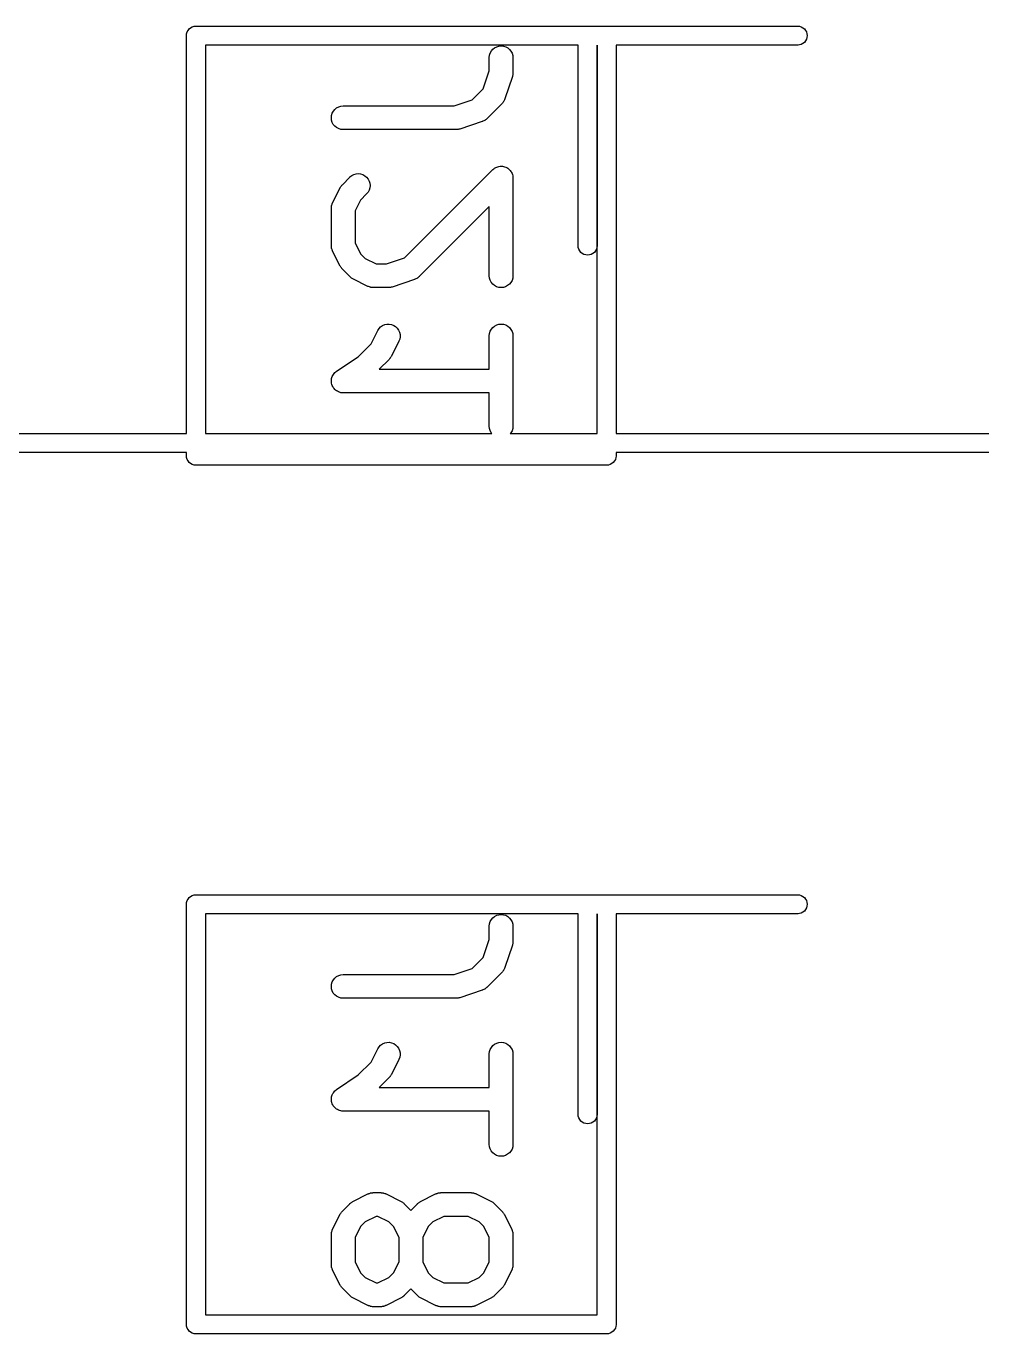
# Model space of a CAD drawing. Extents: x 37 to 98, y -173 to -16.
# Drawn here: x 58.32 to 64.39, y -127.39 to -119.11 of the extents above; entities that cross this region are included whole.
import ezdxf

# ---------------------------------------------------------------- set-up
doc = ezdxf.new("R2010")
doc.units = 0
doc.layers.add('BLACK', color=7, linetype='CONTINUOUS')

msp = doc.modelspace()

# ---------------------------------------------------------------- linework, layer by layer
at = {"layer": 'BLACK', "linetype": 'CONTINUOUS'}
for p, q in [((59.3309, -119.158), (59.3343, -119.147)), ((59.3343, -119.147), (59.3399, -119.137)), ((59.3399, -119.137), (59.3474, -119.127)), ((59.3474, -119.127), (59.3565, -119.12)), ((59.3565, -119.12), (59.3669, -119.114)), ((59.3669, -119.114), (59.3782, -119.111)), ((59.3782, -119.111), (59.3871, -119.11)), ((59.3871, -119.11), (59.39, -119.11)), ((59.39, -119.11), (59.3929, -119.11)), ((59.3929, -119.11), (61.8671, -119.11)), ((61.8671, -119.11), (61.87, -119.11)), ((61.87, -119.11), (61.8729, -119.11)), ((61.8729, -119.11), (61.9871, -119.11)), ((61.9871, -119.11), (61.99, -119.11)), ((61.99, -119.11), (61.9929, -119.11)), ((61.9929, -119.11), (63.2029, -119.11)), ((63.2029, -119.11), (63.2118, -119.111)), ((63.2118, -119.111), (63.2231, -119.114)), ((63.2231, -119.114), (63.2335, -119.12)), ((63.2335, -119.12), (63.2426, -119.127)), ((63.2426, -119.127), (63.2501, -119.137)), ((63.2501, -119.137), (63.2557, -119.147)), ((63.2557, -119.147), (63.2591, -119.158)), ((59.3297, -119.17), (59.3309, -119.158)), ((59.33, -119.173), (59.3297, -119.17)), ((59.33, -121.69), (59.33, -119.173)), ((61.81, -119.23), (59.45, -119.23)), ((59.45, -119.23), (59.45, -121.69)), ((61.81, -120.503), (61.81, -119.23)), ((61.93, -121.69), (61.93, -119.23)), ((61.93, -119.23), (61.93, -120.503)), ((63.2029, -119.23), (62.05, -119.23)), ((62.05, -119.23), (62.05, -121.69)), ((63.2118, -119.229), (63.2029, -119.23)), ((63.2231, -119.226), (63.2118, -119.229)), ((63.2335, -119.22), (63.2231, -119.226)), ((63.2426, -119.213), (63.2335, -119.22)), ((63.2501, -119.203), (63.2426, -119.213)), ((63.2557, -119.193), (63.2501, -119.203)), ((63.2591, -119.182), (63.2557, -119.193)), ((63.2591, -119.158), (63.2603, -119.17)), ((63.2603, -119.17), (63.2591, -119.182)), ((61.2474, -119.308), (61.249, -119.294)), ((61.2474, -119.31), (61.2474, -119.308)), ((61.2474, -119.393), (61.2474, -119.31)), ((61.249, -119.294), (61.2534, -119.28)), ((61.2534, -119.28), (61.2605, -119.267)), ((61.2605, -119.267), (61.2699, -119.256)), ((61.2699, -119.256), (61.2813, -119.247)), ((61.2813, -119.247), (61.2943, -119.24)), ((61.2943, -119.24), (61.3083, -119.236)), ((61.3083, -119.236), (61.3229, -119.235)), ((61.3229, -119.235), (61.3375, -119.236)), ((61.3375, -119.236), (61.3514, -119.24)), ((61.3514, -119.24), (61.3643, -119.247)), ((61.3643, -119.247), (61.3756, -119.257)), ((61.3756, -119.257), (61.3848, -119.268)), ((61.3848, -119.268), (61.3917, -119.281)), ((61.3917, -119.281), (61.396, -119.295)), ((61.396, -119.295), (61.3974, -119.31)), ((61.3974, -119.31), (61.3974, -119.405)), ((61.2092, -119.507), (61.2474, -119.393)), ((61.3935, -119.428), (61.3459, -119.571)), ((61.3945, -119.424), (61.3935, -119.428)), ((61.3957, -119.42), (61.3945, -119.424)), ((61.3961, -119.417), (61.3957, -119.42)), ((61.3968, -119.414), (61.3961, -119.417)), ((61.3969, -119.41), (61.3968, -119.414)), ((61.3974, -119.406), (61.3969, -119.41)), ((61.3974, -119.405), (61.3974, -119.406)), ((61.139, -119.577), (61.2092, -119.507)), ((60.2602, -119.649), (60.2695, -119.637)), ((60.2695, -119.637), (60.2809, -119.628)), ((60.2809, -119.628), (60.2938, -119.621)), ((60.2938, -119.621), (60.3078, -119.617)), ((60.3078, -119.617), (60.3224, -119.615)), ((60.3224, -119.615), (61.0245, -119.615)), ((61.0245, -119.615), (61.139, -119.577)), ((61.3278, -119.601), (61.2326, -119.696)), ((61.3292, -119.599), (61.3278, -119.601)), ((61.3308, -119.597), (61.3292, -119.599)), ((61.3338, -119.593), (61.3308, -119.597)), ((61.3371, -119.589), (61.3338, -119.593)), ((61.3381, -119.587), (61.3371, -119.589)), ((61.3394, -119.586), (61.3381, -119.587)), ((61.3416, -119.581), (61.3394, -119.586)), ((61.344, -119.576), (61.3416, -119.581)), ((61.3446, -119.574), (61.344, -119.576)), ((61.3456, -119.572), (61.3446, -119.574)), ((61.3459, -119.571), (61.3456, -119.572)), ((60.2474, -119.69), (60.2489, -119.675)), ((60.2487, -119.705), (60.2474, -119.69)), ((60.2528, -119.719), (60.2487, -119.705)), ((60.2489, -119.675), (60.2532, -119.661)), ((60.2596, -119.732), (60.2528, -119.719)), ((60.2532, -119.661), (60.2602, -119.649)), ((61.2032, -119.714), (61.0604, -119.762)), ((61.2053, -119.713), (61.2032, -119.714)), ((61.2074, -119.712), (61.2053, -119.713)), ((61.2119, -119.71), (61.2074, -119.712)), ((61.2166, -119.708), (61.2119, -119.71)), ((61.2184, -119.707), (61.2166, -119.708)), ((61.2204, -119.706), (61.2184, -119.707)), ((61.2244, -119.703), (61.2204, -119.706)), ((61.2286, -119.7), (61.2244, -119.703)), ((61.2301, -119.698), (61.2286, -119.7)), ((61.2318, -119.697), (61.2301, -119.698)), ((61.2326, -119.696), (61.2318, -119.697)), ((60.2688, -119.743), (60.2596, -119.732)), ((60.28, -119.752), (60.2688, -119.743)), ((60.2928, -119.759), (60.28, -119.752)), ((60.3068, -119.764), (60.2928, -119.759)), ((60.3213, -119.765), (60.3068, -119.764)), ((60.3224, -119.765), (60.3213, -119.765)), ((61.0367, -119.765), (60.3224, -119.765)), ((61.0409, -119.765), (61.0367, -119.765)), ((61.0451, -119.765), (61.0409, -119.765)), ((61.0481, -119.764), (61.0451, -119.765)), ((61.0512, -119.764), (61.0481, -119.764)), ((61.0553, -119.763), (61.0512, -119.764)), ((61.0594, -119.762), (61.0553, -119.763)), ((61.0604, -119.762), (61.0594, -119.762)), ((60.3653, -120.065), (60.3768, -120.056)), ((60.3768, -120.056), (60.3898, -120.049)), ((60.3898, -120.049), (60.4038, -120.045)), ((60.4038, -120.045), (60.4184, -120.044)), ((60.4184, -120.044), (60.433, -120.046)), ((60.433, -120.046), (60.4469, -120.05)), ((60.4469, -120.05), (60.4598, -120.057)), ((60.4598, -120.057), (60.471, -120.066)), ((60.7104, -120.577), (61.2693, -120.018)), ((61.2693, -120.018), (61.2699, -120.018)), ((61.2699, -120.018), (61.2699, -120.018)), ((61.2699, -120.018), (61.2699, -120.018)), ((61.2699, -120.018), (61.2701, -120.018)), ((61.2701, -120.018), (61.2758, -120.013)), ((61.2758, -120.013), (61.2813, -120.009)), ((61.2813, -120.009), (61.2814, -120.009)), ((61.2814, -120.009), (61.2815, -120.009)), ((61.2815, -120.009), (61.288, -120.005)), ((61.288, -120.005), (61.2943, -120.002)), ((61.2943, -120.002), (61.2944, -120.002)), ((61.2944, -120.002), (61.2945, -120.002)), ((61.2945, -120.002), (61.3015, -120)), ((61.3015, -120), (61.3083, -119.998)), ((61.3083, -119.998), (61.3085, -119.998)), ((61.3085, -119.998), (61.3086, -119.998)), ((61.3086, -119.998), (61.3158, -119.997)), ((61.3158, -119.997), (61.3229, -119.996)), ((61.3229, -119.996), (61.323, -119.996)), ((61.323, -119.996), (61.3232, -119.996)), ((61.3232, -119.996), (61.3303, -119.997)), ((61.3303, -119.997), (61.3375, -119.998)), ((61.3375, -119.998), (61.3376, -119.998)), ((61.3376, -119.998), (61.3377, -119.998)), ((61.3377, -119.998), (61.3445, -120)), ((61.3445, -120), (61.3514, -120.002)), ((61.3514, -120.002), (61.3516, -120.002)), ((61.3516, -120.002), (61.3517, -120.002)), ((61.3517, -120.002), (61.3581, -120.006)), ((61.3581, -120.006), (61.3643, -120.009)), ((61.3643, -120.009), (61.3644, -120.009)), ((61.3644, -120.009), (61.3645, -120.009)), ((61.3645, -120.009), (61.3701, -120.014)), ((61.3701, -120.014), (61.3756, -120.019)), ((61.3756, -120.019), (61.3757, -120.019)), ((61.3757, -120.019), (61.3758, -120.019)), ((61.3758, -120.019), (61.3803, -120.024)), ((61.3803, -120.024), (61.3848, -120.03)), ((61.3848, -120.03), (61.3849, -120.03)), ((61.3849, -120.03), (61.385, -120.03)), ((61.385, -120.03), (61.3884, -120.037)), ((61.3884, -120.037), (61.3917, -120.043)), ((61.3917, -120.043), (61.3918, -120.043)), ((61.3918, -120.043), (61.3918, -120.043)), ((61.3918, -120.043), (61.3939, -120.05)), ((61.3939, -120.05), (61.396, -120.057)), ((61.396, -120.057), (61.396, -120.057)), ((61.396, -120.057), (61.396, -120.057)), ((61.396, -120.057), (61.3967, -120.064)), ((60.2553, -120.228), (60.3029, -120.133)), ((60.3029, -120.133), (60.3034, -120.132)), ((60.3034, -120.132), (60.3057, -120.129)), ((60.3057, -120.129), (60.3077, -120.125)), ((60.3077, -120.125), (60.3097, -120.123)), ((60.3097, -120.123), (60.3114, -120.12)), ((60.3114, -120.12), (60.3143, -120.117)), ((60.3143, -120.117), (60.317, -120.114)), ((60.317, -120.114), (60.3646, -120.066)), ((60.3646, -120.066), (60.3653, -120.065)), ((60.471, -120.066), (60.4802, -120.078)), ((60.4802, -120.078), (60.4871, -120.091)), ((60.4911, -120.134), (60.4869, -120.148)), ((60.4871, -120.091), (60.4912, -120.105)), ((60.4926, -120.119), (60.4911, -120.134)), ((60.4912, -120.105), (60.4926, -120.119)), ((61.3967, -120.064), (61.3974, -120.071)), ((61.3974, -120.071), (61.3974, -120.69)), ((60.4316, -120.211), (60.3974, -120.28)), ((60.4707, -120.172), (60.4316, -120.211)), ((60.4799, -120.161), (60.4707, -120.172)), ((60.4869, -120.148), (60.4799, -120.161)), ((60.2474, -120.261), (60.2476, -120.259)), ((60.2474, -120.262), (60.2474, -120.261)), ((60.2474, -120.5), (60.2474, -120.262)), ((60.2476, -120.256), (60.2484, -120.251)), ((60.2476, -120.259), (60.2476, -120.256)), ((60.2484, -120.251), (60.249, -120.246)), ((60.249, -120.246), (60.2497, -120.244)), ((60.2497, -120.244), (60.2501, -120.242)), ((60.2501, -120.242), (60.2519, -120.237)), ((60.2519, -120.237), (60.2534, -120.232)), ((60.2534, -120.232), (60.2545, -120.23)), ((60.2545, -120.23), (60.2553, -120.228)), ((60.3974, -120.28), (60.3974, -120.482)), ((61.2474, -120.252), (60.804, -120.696)), ((61.2474, -120.69), (61.2474, -120.252)), ((60.2476, -120.502), (60.2474, -120.5)), ((60.2475, -120.504), (60.2476, -120.502)), ((60.2483, -120.509), (60.2475, -120.504)), ((60.2488, -120.515), (60.2483, -120.509)), ((60.2494, -120.517), (60.2488, -120.515)), ((60.2498, -120.519), (60.2494, -120.517)), ((60.2516, -120.524), (60.2498, -120.519)), ((60.253, -120.529), (60.2516, -120.524)), ((60.2541, -120.531), (60.253, -120.529)), ((60.2548, -120.533), (60.2541, -120.531)), ((60.2553, -120.534), (60.2548, -120.533)), ((60.3029, -120.629), (60.2553, -120.534)), ((60.3974, -120.482), (60.4316, -120.551)), ((60.4316, -120.551), (60.462, -120.581)), ((61.8109, -120.512), (61.81, -120.503)), ((61.8143, -120.523), (61.8109, -120.512)), ((61.8199, -120.533), (61.8143, -120.523)), ((61.8274, -120.543), (61.8199, -120.533)), ((61.8365, -120.55), (61.8274, -120.543)), ((61.8469, -120.556), (61.8365, -120.55)), ((61.8582, -120.559), (61.8469, -120.556)), ((61.8931, -120.556), (61.8818, -120.559)), ((61.9035, -120.55), (61.8931, -120.556)), ((61.9126, -120.543), (61.9035, -120.55)), ((61.9201, -120.533), (61.9126, -120.543)), ((61.9257, -120.523), (61.9201, -120.533)), ((61.9291, -120.512), (61.9257, -120.523)), ((61.93, -120.503), (61.9291, -120.512)), ((60.3052, -120.632), (60.3029, -120.629)), ((60.3071, -120.636), (60.3052, -120.632)), ((60.309, -120.639), (60.3071, -120.636)), ((60.3107, -120.641), (60.309, -120.639)), ((60.462, -120.581), (60.5306, -120.615)), ((60.5306, -120.615), (60.5959, -120.615)), ((60.5959, -120.615), (60.7104, -120.577)), ((61.87, -120.56), (61.8582, -120.559)), ((61.8818, -120.559), (61.87, -120.56)), ((60.3136, -120.644), (60.3107, -120.641)), ((60.3162, -120.648), (60.3136, -120.644)), ((60.317, -120.648), (60.3162, -120.648)), ((60.3646, -120.696), (60.317, -120.648)), ((60.3678, -120.699), (60.3646, -120.696)), ((60.3709, -120.701), (60.3678, -120.699)), ((60.3735, -120.703), (60.3709, -120.701)), ((60.3759, -120.705), (60.3735, -120.703)), ((60.3796, -120.707), (60.3759, -120.705)), ((60.3831, -120.709), (60.3796, -120.707)), ((60.3841, -120.71), (60.3831, -120.709)), ((60.4793, -120.758), (60.3841, -120.71)), ((60.7747, -120.714), (60.6318, -120.762)), ((60.7767, -120.713), (60.7747, -120.714)), ((60.7788, -120.712), (60.7767, -120.713)), ((60.7834, -120.71), (60.7788, -120.712)), ((60.788, -120.708), (60.7834, -120.71)), ((60.7898, -120.707), (60.788, -120.708)), ((60.7918, -120.706), (60.7898, -120.707)), ((60.7958, -120.703), (60.7918, -120.706)), ((60.8, -120.7), (60.7958, -120.703)), ((60.8015, -120.698), (60.8, -120.7)), ((60.8032, -120.697), (60.8015, -120.698)), ((60.804, -120.696), (60.8032, -120.697)), ((61.2488, -120.705), (61.2474, -120.69)), ((61.253, -120.719), (61.2488, -120.705)), ((61.2599, -120.732), (61.253, -120.719)), ((61.3913, -120.72), (61.3843, -120.733)), ((61.3957, -120.706), (61.3913, -120.72)), ((61.3974, -120.692), (61.3957, -120.706)), ((61.3974, -120.69), (61.3974, -120.692)), ((60.4814, -120.758), (60.4793, -120.758)), ((60.4833, -120.759), (60.4814, -120.758)), ((60.4882, -120.761), (60.4833, -120.759)), ((60.493, -120.763), (60.4882, -120.761)), ((60.4952, -120.763), (60.493, -120.763)), ((60.4973, -120.764), (60.4952, -120.763)), ((60.5024, -120.764), (60.4973, -120.764)), ((60.5074, -120.765), (60.5024, -120.764)), ((60.5096, -120.765), (60.5074, -120.765)), ((60.5118, -120.765), (60.5096, -120.765)), ((60.5129, -120.765), (60.5118, -120.765)), ((60.6081, -120.765), (60.5129, -120.765)), ((60.6123, -120.765), (60.6081, -120.765)), ((60.6165, -120.765), (60.6123, -120.765)), ((60.6195, -120.764), (60.6165, -120.765)), ((60.6227, -120.764), (60.6195, -120.764)), ((60.6267, -120.763), (60.6227, -120.764)), ((60.6308, -120.762), (60.6267, -120.763)), ((60.6318, -120.762), (60.6308, -120.762)), ((61.2692, -120.743), (61.2599, -120.732)), ((61.2804, -120.753), (61.2692, -120.743)), ((61.2933, -120.76), (61.2804, -120.753)), ((61.3073, -120.764), (61.2933, -120.76)), ((61.3219, -120.765), (61.3073, -120.764)), ((61.3364, -120.764), (61.3219, -120.765)), ((61.3505, -120.76), (61.3364, -120.764)), ((61.3634, -120.753), (61.3505, -120.76)), ((61.3749, -120.744), (61.3634, -120.753)), ((61.3843, -120.733), (61.3749, -120.744)), ((60.4988, -121.122), (60.541, -121.038)), ((60.541, -121.038), (60.5415, -121.037)), ((60.5415, -121.037), (60.5495, -121.025)), ((60.5495, -121.025), (60.5597, -121.014)), ((60.5597, -121.014), (60.5717, -121.006)), ((60.5717, -121.006), (60.5851, -121)), ((60.5851, -121), (60.5994, -120.997)), ((60.5994, -120.997), (60.6141, -120.997)), ((60.6141, -120.997), (60.6285, -120.999)), ((60.6285, -120.999), (60.6421, -121.005)), ((60.6421, -121.005), (60.6544, -121.012)), ((60.6544, -121.012), (60.665, -121.023)), ((60.665, -121.023), (60.6734, -121.035)), ((60.6734, -121.035), (60.6793, -121.048)), ((60.6793, -121.048), (60.6825, -121.062)), ((61.249, -121.056), (61.2534, -121.042)), ((61.2534, -121.042), (61.2605, -121.029)), ((61.2605, -121.029), (61.2699, -121.018)), ((61.2699, -121.018), (61.2813, -121.009)), ((61.2813, -121.009), (61.2943, -121.002)), ((61.2943, -121.002), (61.3083, -120.998)), ((61.3083, -120.998), (61.3229, -120.996)), ((61.3229, -120.996), (61.3375, -120.998)), ((61.3375, -120.998), (61.3514, -121.002)), ((61.3514, -121.002), (61.3643, -121.009)), ((61.3643, -121.009), (61.3756, -121.019)), ((61.3756, -121.019), (61.3848, -121.03)), ((61.3848, -121.03), (61.3917, -121.043)), ((61.3917, -121.043), (61.396, -121.057)), ((60.4175, -121.204), (60.4988, -121.122)), ((60.6752, -121.105), (60.6276, -121.2)), ((60.6804, -121.091), (60.6752, -121.105)), ((60.6829, -121.077), (60.6804, -121.091)), ((60.6825, -121.062), (60.6829, -121.077)), ((61.2474, -121.07), (61.249, -121.056)), ((61.2474, -121.071), (61.2474, -121.07)), ((61.2474, -121.282), (61.2474, -121.071)), ((61.396, -121.057), (61.3974, -121.071)), ((61.3974, -121.071), (61.3974, -121.643)), ((60.2808, -121.295), (60.4175, -121.204)), ((60.6162, -121.216), (60.6135, -121.22)), ((60.6191, -121.213), (60.6162, -121.216)), ((60.6208, -121.211), (60.6191, -121.213)), ((60.6228, -121.208), (60.6208, -121.211)), ((60.6248, -121.205), (60.6228, -121.208)), ((60.6271, -121.201), (60.6248, -121.205)), ((60.6276, -121.2), (60.6271, -121.201)), ((60.2695, -121.304), (60.275, -121.299)), ((60.275, -121.299), (60.2808, -121.295)), ((60.6135, -121.22), (60.5511, -121.282)), ((60.5511, -121.282), (61.2474, -121.282)), ((60.2474, -121.357), (60.2481, -121.35)), ((60.2481, -121.364), (60.2474, -121.357)), ((60.2474, -121.357), (60.2474, -121.357)), ((60.2474, -121.357), (60.2474, -121.357)), ((60.2481, -121.35), (60.2489, -121.342)), ((60.2487, -121.371), (60.2481, -121.364)), ((60.2507, -121.378), (60.2487, -121.371)), ((60.2487, -121.371), (60.2487, -121.371)), ((60.2487, -121.371), (60.2487, -121.371)), ((60.2489, -121.342), (60.2511, -121.335)), ((60.2489, -121.342), (60.2489, -121.342)), ((60.2489, -121.342), (60.2489, -121.342)), ((60.2528, -121.385), (60.2507, -121.378)), ((60.2511, -121.335), (60.2532, -121.328)), ((60.2532, -121.328), (60.2568, -121.321)), ((60.2532, -121.328), (60.2532, -121.328)), ((60.2532, -121.328), (60.2532, -121.328)), ((60.2568, -121.321), (60.2601, -121.315)), ((60.2601, -121.315), (60.2602, -121.315)), ((60.2602, -121.315), (60.2648, -121.31)), ((60.2602, -121.315), (60.2602, -121.315)), ((60.2648, -121.31), (60.2694, -121.304)), ((60.2694, -121.304), (60.2695, -121.304)), ((60.2695, -121.304), (60.2695, -121.304)), ((60.2529, -121.385), (60.2528, -121.385)), ((60.2563, -121.392), (60.2529, -121.385)), ((60.2529, -121.385), (60.2529, -121.385)), ((60.2596, -121.398), (60.2563, -121.392)), ((60.2597, -121.398), (60.2596, -121.398)), ((60.2643, -121.404), (60.2597, -121.398)), ((60.2597, -121.398), (60.2597, -121.398)), ((60.2688, -121.41), (60.2643, -121.404)), ((60.2689, -121.41), (60.2688, -121.41)), ((60.2688, -121.41), (60.2688, -121.41)), ((60.2745, -121.414), (60.2689, -121.41)), ((60.28, -121.419), (60.2745, -121.414)), ((60.2801, -121.419), (60.28, -121.419)), ((60.2862, -121.422), (60.2801, -121.419)), ((60.2801, -121.419), (60.2801, -121.419)), ((60.2928, -121.426), (60.2862, -121.422)), ((60.2929, -121.426), (60.2928, -121.426)), ((60.2996, -121.428), (60.2929, -121.426)), ((60.2929, -121.426), (60.2929, -121.426)), ((60.3068, -121.431), (60.2996, -121.428)), ((60.3069, -121.431), (60.3068, -121.431)), ((60.3068, -121.431), (60.3068, -121.431)), ((60.3142, -121.431), (60.3069, -121.431)), ((60.3213, -121.432), (60.3142, -121.431)), ((60.3214, -121.432), (60.3213, -121.432)), ((60.3215, -121.432), (60.3214, -121.432)), ((60.3214, -121.432), (60.3214, -121.432)), ((60.3224, -121.432), (60.3215, -121.432)), ((61.2474, -121.432), (60.3224, -121.432)), ((61.2474, -121.643), (61.2474, -121.432)), ((56.97, -121.69), (59.33, -121.69)), ((59.45, -121.69), (61.2645, -121.69)), ((61.2488, -121.657), (61.2474, -121.643)), ((61.253, -121.671), (61.2488, -121.657)), ((61.2599, -121.684), (61.253, -121.671)), ((61.2645, -121.69), (61.2599, -121.684)), ((61.3843, -121.685), (61.3803, -121.69)), ((61.3803, -121.69), (61.93, -121.69)), ((61.3913, -121.672), (61.3843, -121.685)), ((61.3957, -121.658), (61.3913, -121.672)), ((61.3974, -121.644), (61.3957, -121.658)), ((61.3974, -121.643), (61.3974, -121.644)), ((62.05, -121.69), (64.41, -121.69)), ((59.33, -121.81), (56.97, -121.81)), ((59.3297, -121.83), (59.33, -121.827)), ((59.3309, -121.842), (59.3297, -121.83)), ((59.33, -121.827), (59.33, -121.81)), ((59.3343, -121.853), (59.3309, -121.842)), ((59.3399, -121.863), (59.3343, -121.853)), ((59.3474, -121.873), (59.3399, -121.863)), ((59.3565, -121.88), (59.3474, -121.873)), ((59.3669, -121.886), (59.3565, -121.88)), ((62.0235, -121.88), (62.0131, -121.886)), ((62.0326, -121.873), (62.0235, -121.88)), ((62.0401, -121.863), (62.0326, -121.873)), ((62.0457, -121.853), (62.0401, -121.863)), ((62.0491, -121.842), (62.0457, -121.853)), ((62.05, -121.833), (62.0491, -121.842)), ((64.41, -121.81), (62.05, -121.81)), ((62.05, -121.81), (62.05, -121.827)), ((62.05, -121.827), (62.0503, -121.83)), ((62.0503, -121.83), (62.05, -121.833)), ((59.3782, -121.889), (59.3669, -121.886)), ((59.3871, -121.89), (59.3782, -121.889)), ((59.39, -121.89), (59.3871, -121.89)), ((59.3871, -121.89), (59.3871, -121.89)), ((59.3929, -121.89), (59.39, -121.89)), ((61.9871, -121.89), (59.3929, -121.89)), ((61.99, -121.89), (61.9871, -121.89)), ((62.0018, -121.889), (61.99, -121.89)), ((62.0131, -121.886), (62.0018, -121.889)), ((59.3565, -124.62), (59.3669, -124.614)), ((59.3669, -124.614), (59.3782, -124.611)), ((59.3782, -124.611), (59.3871, -124.61)), ((59.3871, -124.61), (59.39, -124.61)), ((59.39, -124.61), (59.3929, -124.61)), ((59.3929, -124.61), (61.8671, -124.61)), ((61.8671, -124.61), (61.87, -124.61)), ((61.87, -124.61), (61.8729, -124.61)), ((61.8729, -124.61), (61.9871, -124.61)), ((61.9871, -124.61), (61.99, -124.61)), ((61.99, -124.61), (61.9929, -124.61)), ((61.9929, -124.61), (63.2029, -124.61)), ((63.2029, -124.61), (63.2118, -124.611)), ((63.2118, -124.611), (63.2231, -124.614)), ((63.2231, -124.614), (63.2335, -124.62)), ((59.3297, -124.67), (59.3309, -124.658)), ((59.33, -124.673), (59.3297, -124.67)), ((59.33, -127.327), (59.33, -124.673)), ((59.3309, -124.658), (59.3343, -124.647)), ((59.3343, -124.647), (59.3399, -124.637)), ((59.3399, -124.637), (59.3474, -124.627)), ((59.3474, -124.627), (59.3565, -124.62)), ((63.2335, -124.62), (63.2426, -124.627)), ((63.2426, -124.627), (63.2501, -124.637)), ((63.2501, -124.637), (63.2557, -124.647)), ((63.2557, -124.693), (63.2501, -124.703)), ((63.2557, -124.647), (63.2591, -124.658)), ((63.2591, -124.682), (63.2557, -124.693)), ((63.2591, -124.658), (63.2603, -124.67)), ((63.2603, -124.67), (63.2591, -124.682)), ((59.45, -124.73), (59.45, -127.27)), ((61.81, -124.73), (59.45, -124.73)), ((61.2534, -124.78), (61.2605, -124.767)), ((61.2605, -124.767), (61.2699, -124.756)), ((61.2699, -124.756), (61.2813, -124.747)), ((61.2813, -124.747), (61.2943, -124.74)), ((61.2943, -124.74), (61.3083, -124.736)), ((61.3083, -124.736), (61.3229, -124.735)), ((61.3229, -124.735), (61.3375, -124.736)), ((61.3375, -124.736), (61.3514, -124.74)), ((61.3514, -124.74), (61.3643, -124.747)), ((61.3643, -124.747), (61.3756, -124.757)), ((61.3756, -124.757), (61.3848, -124.768)), ((61.3848, -124.768), (61.3917, -124.781)), ((61.81, -126.003), (61.81, -124.73)), ((61.93, -127.27), (61.93, -124.73)), ((61.93, -124.73), (61.93, -126.003)), ((63.2029, -124.73), (62.05, -124.73)), ((62.05, -124.73), (62.05, -127.327)), ((63.2118, -124.729), (63.2029, -124.73)), ((63.2231, -124.726), (63.2118, -124.729)), ((63.2335, -124.72), (63.2231, -124.726)), ((63.2426, -124.713), (63.2335, -124.72)), ((63.2501, -124.703), (63.2426, -124.713)), ((61.2474, -124.808), (61.249, -124.794)), ((61.2474, -124.81), (61.2474, -124.808)), ((61.2474, -124.893), (61.2474, -124.81)), ((61.249, -124.794), (61.2534, -124.78)), ((61.3917, -124.781), (61.396, -124.795)), ((61.396, -124.795), (61.3974, -124.81)), ((61.3974, -124.81), (61.3974, -124.905)), ((61.2092, -125.007), (61.2474, -124.893)), ((61.3935, -124.928), (61.3459, -125.071)), ((61.3945, -124.924), (61.3935, -124.928)), ((61.3957, -124.92), (61.3945, -124.924)), ((61.3961, -124.917), (61.3957, -124.92)), ((61.3968, -124.914), (61.3961, -124.917)), ((61.3969, -124.91), (61.3968, -124.914)), ((61.3974, -124.906), (61.3969, -124.91)), ((61.3974, -124.905), (61.3974, -124.906)), ((61.139, -125.077), (61.2092, -125.007)), ((61.0245, -125.115), (61.139, -125.077)), ((61.3278, -125.101), (61.2326, -125.196)), ((61.3292, -125.099), (61.3278, -125.101)), ((61.3308, -125.097), (61.3292, -125.099)), ((61.3338, -125.093), (61.3308, -125.097)), ((61.3371, -125.089), (61.3338, -125.093)), ((61.3381, -125.087), (61.3371, -125.089)), ((61.3394, -125.086), (61.3381, -125.087)), ((61.3416, -125.081), (61.3394, -125.086)), ((61.344, -125.076), (61.3416, -125.081)), ((61.3446, -125.074), (61.344, -125.076)), ((61.3456, -125.072), (61.3446, -125.074)), ((61.3459, -125.071), (61.3456, -125.072)), ((60.2474, -125.19), (60.2489, -125.175)), ((60.2487, -125.205), (60.2474, -125.19)), ((60.2489, -125.175), (60.2532, -125.161)), ((60.2532, -125.161), (60.2602, -125.149)), ((60.2602, -125.149), (60.2695, -125.137)), ((60.2695, -125.137), (60.2809, -125.128)), ((60.2809, -125.128), (60.2938, -125.121)), ((60.2938, -125.121), (60.3078, -125.117)), ((60.3078, -125.117), (60.3224, -125.115)), ((60.3224, -125.115), (61.0245, -125.115)), ((60.2528, -125.219), (60.2487, -125.205)), ((60.2596, -125.232), (60.2528, -125.219)), ((60.2688, -125.243), (60.2596, -125.232)), ((60.28, -125.252), (60.2688, -125.243)), ((60.2928, -125.259), (60.28, -125.252)), ((60.3068, -125.264), (60.2928, -125.259)), ((60.3213, -125.265), (60.3068, -125.264)), ((60.3224, -125.265), (60.3213, -125.265)), ((61.0367, -125.265), (60.3224, -125.265)), ((61.0409, -125.265), (61.0367, -125.265)), ((61.0451, -125.265), (61.0409, -125.265)), ((61.0481, -125.264), (61.0451, -125.265)), ((61.0512, -125.264), (61.0481, -125.264)), ((61.0553, -125.263), (61.0512, -125.264)), ((61.0594, -125.262), (61.0553, -125.263)), ((61.0604, -125.262), (61.0594, -125.262)), ((61.2032, -125.214), (61.0604, -125.262)), ((61.2053, -125.213), (61.2032, -125.214)), ((61.2074, -125.212), (61.2053, -125.213)), ((61.2119, -125.21), (61.2074, -125.212)), ((61.2166, -125.208), (61.2119, -125.21)), ((61.2184, -125.207), (61.2166, -125.208)), ((61.2204, -125.206), (61.2184, -125.207)), ((61.2244, -125.203), (61.2204, -125.206)), ((61.2286, -125.2), (61.2244, -125.203)), ((61.2301, -125.198), (61.2286, -125.2)), ((61.2318, -125.197), (61.2301, -125.198)), ((61.2326, -125.196), (61.2318, -125.197)), ((60.4988, -125.67), (60.541, -125.586)), ((60.541, -125.586), (60.5415, -125.585)), ((60.5415, -125.585), (60.5495, -125.572)), ((60.5495, -125.572), (60.5597, -125.562)), ((60.5597, -125.562), (60.5717, -125.553)), ((60.5717, -125.553), (60.5851, -125.548)), ((60.5851, -125.548), (60.5994, -125.545)), ((60.5994, -125.545), (60.6141, -125.544)), ((60.6141, -125.544), (60.6285, -125.547)), ((60.6285, -125.547), (60.6421, -125.552)), ((60.6421, -125.552), (60.6544, -125.56)), ((60.6544, -125.56), (60.665, -125.57)), ((60.665, -125.57), (60.6734, -125.582)), ((60.6734, -125.582), (60.6793, -125.596)), ((60.6793, -125.596), (60.6825, -125.61)), ((61.2474, -125.618), (61.249, -125.603)), ((61.249, -125.603), (61.2534, -125.59)), ((61.2534, -125.59), (61.2605, -125.577)), ((61.2605, -125.577), (61.2699, -125.565)), ((61.2699, -125.565), (61.2813, -125.556)), ((61.2813, -125.556), (61.2943, -125.55)), ((61.2943, -125.55), (61.3083, -125.545)), ((61.3083, -125.545), (61.3229, -125.544)), ((61.3229, -125.544), (61.3375, -125.546)), ((61.3375, -125.546), (61.3514, -125.55)), ((61.3514, -125.55), (61.3643, -125.557)), ((61.3643, -125.557), (61.3756, -125.566)), ((61.3756, -125.566), (61.3848, -125.578)), ((61.3848, -125.578), (61.3917, -125.59)), ((61.3917, -125.59), (61.396, -125.604)), ((61.396, -125.604), (61.3974, -125.619)), ((60.4175, -125.751), (60.4988, -125.67)), ((60.6752, -125.653), (60.6276, -125.748)), ((60.6804, -125.639), (60.6752, -125.653)), ((60.6829, -125.624), (60.6804, -125.639)), ((60.6825, -125.61), (60.6829, -125.624)), ((61.2474, -125.619), (61.2474, -125.618)), ((61.2474, -125.83), (61.2474, -125.619)), ((61.3974, -125.619), (61.3974, -126.19)), ((60.2808, -125.842), (60.4175, -125.751)), ((60.6135, -125.767), (60.5511, -125.83)), ((60.6162, -125.764), (60.6135, -125.767)), ((60.6191, -125.761), (60.6162, -125.764)), ((60.6208, -125.758), (60.6191, -125.761)), ((60.6228, -125.756), (60.6208, -125.758)), ((60.6248, -125.752), (60.6228, -125.756)), ((60.6271, -125.749), (60.6248, -125.752)), ((60.6276, -125.748), (60.6271, -125.749)), ((60.2648, -125.857), (60.2694, -125.852)), ((60.2694, -125.852), (60.2695, -125.852)), ((60.2695, -125.852), (60.275, -125.847)), ((60.2695, -125.852), (60.2695, -125.852)), ((60.275, -125.847), (60.2808, -125.842)), ((60.5511, -125.83), (61.2474, -125.83)), ((60.2474, -125.904), (60.2481, -125.897)), ((60.2481, -125.912), (60.2474, -125.904)), ((60.2474, -125.904), (60.2474, -125.904)), ((60.2474, -125.904), (60.2474, -125.904)), ((60.2481, -125.897), (60.2489, -125.89)), ((60.2487, -125.919), (60.2481, -125.912)), ((60.2507, -125.926), (60.2487, -125.919)), ((60.2487, -125.919), (60.2487, -125.919)), ((60.2487, -125.919), (60.2487, -125.919)), ((60.2489, -125.89), (60.2511, -125.883)), ((60.2489, -125.89), (60.2489, -125.89)), ((60.2489, -125.89), (60.2489, -125.89)), ((60.2528, -125.933), (60.2507, -125.926)), ((60.2511, -125.883), (60.2532, -125.876)), ((60.2529, -125.933), (60.2528, -125.933)), ((60.2563, -125.94), (60.2529, -125.933)), ((60.2529, -125.933), (60.2529, -125.933)), ((60.2532, -125.876), (60.2568, -125.869)), ((60.2532, -125.876), (60.2532, -125.876)), ((60.2532, -125.876), (60.2532, -125.876)), ((60.2568, -125.869), (60.2601, -125.863)), ((60.2601, -125.863), (60.2602, -125.863)), ((60.2602, -125.863), (60.2648, -125.857)), ((60.2602, -125.863), (60.2602, -125.863)), ((60.2596, -125.946), (60.2563, -125.94)), ((60.2597, -125.946), (60.2596, -125.946)), ((60.2643, -125.952), (60.2597, -125.946)), ((60.2597, -125.946), (60.2597, -125.946)), ((60.2688, -125.957), (60.2643, -125.952)), ((60.2689, -125.957), (60.2688, -125.957)), ((60.2688, -125.957), (60.2688, -125.957)), ((60.2745, -125.962), (60.2689, -125.957)), ((60.28, -125.967), (60.2745, -125.962)), ((60.2801, -125.967), (60.28, -125.967)), ((60.2862, -125.97), (60.2801, -125.967)), ((60.2801, -125.967), (60.2801, -125.967)), ((60.2928, -125.974), (60.2862, -125.97)), ((60.2929, -125.974), (60.2928, -125.974)), ((60.2996, -125.976), (60.2929, -125.974)), ((60.2929, -125.974), (60.2929, -125.974)), ((60.3068, -125.978), (60.2996, -125.976)), ((60.3069, -125.978), (60.3068, -125.978)), ((60.3068, -125.978), (60.3068, -125.978)), ((60.3142, -125.979), (60.3069, -125.978)), ((60.3213, -125.98), (60.3142, -125.979)), ((60.3214, -125.98), (60.3213, -125.98)), ((60.3215, -125.98), (60.3214, -125.98)), ((60.3214, -125.98), (60.3214, -125.98)), ((60.3224, -125.98), (60.3215, -125.98)), ((61.2474, -125.98), (60.3224, -125.98)), ((61.2474, -126.19), (61.2474, -125.98)), ((61.8109, -126.012), (61.81, -126.003)), ((61.8143, -126.023), (61.8109, -126.012)), ((61.9291, -126.012), (61.9257, -126.023)), ((61.93, -126.003), (61.9291, -126.012)), ((61.8199, -126.033), (61.8143, -126.023)), ((61.8274, -126.043), (61.8199, -126.033)), ((61.8365, -126.05), (61.8274, -126.043)), ((61.8469, -126.056), (61.8365, -126.05)), ((61.8582, -126.059), (61.8469, -126.056)), ((61.87, -126.06), (61.8582, -126.059)), ((61.8818, -126.059), (61.87, -126.06)), ((61.8931, -126.056), (61.8818, -126.059)), ((61.9035, -126.05), (61.8931, -126.056)), ((61.9126, -126.043), (61.9035, -126.05)), ((61.9201, -126.033), (61.9126, -126.043)), ((61.9257, -126.023), (61.9201, -126.033)), ((61.2488, -126.205), (61.2474, -126.19)), ((61.253, -126.219), (61.2488, -126.205)), ((61.2599, -126.232), (61.253, -126.219)), ((61.2692, -126.243), (61.2599, -126.232)), ((61.2804, -126.253), (61.2692, -126.243)), ((61.2933, -126.26), (61.2804, -126.253)), ((61.3073, -126.264), (61.2933, -126.26)), ((61.3219, -126.265), (61.3073, -126.264)), ((61.3364, -126.264), (61.3219, -126.265)), ((61.3505, -126.26), (61.3364, -126.264)), ((61.3634, -126.253), (61.3505, -126.26)), ((61.3749, -126.244), (61.3634, -126.253)), ((61.3843, -126.233), (61.3749, -126.244)), ((61.3913, -126.22), (61.3843, -126.233)), ((61.3957, -126.206), (61.3913, -126.22)), ((61.3974, -126.192), (61.3957, -126.206)), ((61.3974, -126.19), (61.3974, -126.192)), ((60.3841, -126.552), (60.4793, -126.504)), ((60.4793, -126.504), (60.4803, -126.504)), ((60.4803, -126.504), (60.4823, -126.503)), ((60.4823, -126.503), (60.4843, -126.502)), ((60.4843, -126.502), (60.4892, -126.501)), ((60.4892, -126.501), (60.494, -126.499)), ((60.494, -126.499), (60.4962, -126.498)), ((60.4962, -126.498), (60.4983, -126.498)), ((60.4983, -126.498), (60.5034, -126.497)), ((60.5034, -126.497), (60.5085, -126.497)), ((60.5085, -126.497), (60.5107, -126.497)), ((60.5107, -126.497), (60.5129, -126.496)), ((60.5129, -126.496), (60.5605, -126.496)), ((60.5605, -126.496), (60.5615, -126.496)), ((60.5615, -126.496), (60.5637, -126.497)), ((60.5637, -126.497), (60.5659, -126.497)), ((60.5659, -126.497), (60.571, -126.497)), ((60.571, -126.497), (60.5761, -126.498)), ((60.5761, -126.498), (60.5782, -126.499)), ((60.5782, -126.499), (60.5803, -126.499)), ((60.5803, -126.499), (60.5851, -126.501)), ((60.5851, -126.501), (60.59, -126.502)), ((60.59, -126.502), (60.592, -126.504)), ((60.592, -126.504), (60.594, -126.504)), ((60.594, -126.504), (60.6893, -126.552)), ((60.8126, -126.552), (60.9079, -126.504)), ((60.9079, -126.504), (60.9088, -126.504)), ((60.9088, -126.504), (60.9109, -126.503)), ((60.9109, -126.503), (60.9128, -126.502)), ((60.9128, -126.502), (60.9178, -126.501)), ((60.9178, -126.501), (60.9226, -126.499)), ((60.9226, -126.499), (60.9247, -126.498)), ((60.9247, -126.498), (60.9269, -126.498)), ((60.9269, -126.498), (60.932, -126.497)), ((60.932, -126.497), (60.937, -126.497)), ((60.937, -126.497), (60.9392, -126.497)), ((60.9392, -126.497), (60.9414, -126.496)), ((60.9414, -126.496), (61.1319, -126.496)), ((61.1319, -126.496), (61.133, -126.496)), ((61.133, -126.496), (61.1351, -126.497)), ((61.1351, -126.497), (61.1374, -126.497)), ((61.1374, -126.497), (61.1424, -126.497)), ((61.1424, -126.497), (61.1475, -126.498)), ((61.1475, -126.498), (61.1496, -126.499)), ((61.1496, -126.499), (61.1518, -126.499)), ((61.1518, -126.499), (61.1566, -126.501)), ((61.1566, -126.501), (61.1614, -126.502)), ((61.1614, -126.502), (61.1634, -126.504)), ((61.1634, -126.504), (61.1654, -126.504)), ((61.1654, -126.504), (61.2607, -126.552)), ((60.317, -126.614), (60.3646, -126.566)), ((60.3646, -126.566), (60.3653, -126.565)), ((60.3653, -126.565), (60.3686, -126.563)), ((60.3686, -126.563), (60.3717, -126.56)), ((60.3717, -126.56), (60.3743, -126.558)), ((60.3743, -126.558), (60.3768, -126.556)), ((60.3768, -126.556), (60.3805, -126.554)), ((60.3805, -126.554), (60.3841, -126.552)), ((60.6893, -126.552), (60.6902, -126.552)), ((60.6902, -126.552), (60.6937, -126.555)), ((60.6937, -126.555), (60.6974, -126.557)), ((60.6974, -126.557), (60.6998, -126.559)), ((60.6998, -126.559), (60.7025, -126.56)), ((60.7025, -126.56), (60.7055, -126.563)), ((60.7055, -126.563), (60.7087, -126.566)), ((60.7087, -126.566), (60.751, -126.608)), ((60.751, -126.608), (60.7932, -126.566)), ((60.7932, -126.566), (60.7939, -126.565)), ((60.7939, -126.565), (60.7972, -126.563)), ((60.7972, -126.563), (60.8003, -126.56)), ((60.8003, -126.56), (60.8029, -126.558)), ((60.8029, -126.558), (60.8053, -126.556)), ((60.8053, -126.556), (60.8091, -126.554)), ((60.8091, -126.554), (60.8126, -126.552)), ((61.2607, -126.552), (61.2616, -126.552)), ((61.2616, -126.552), (61.2652, -126.555)), ((61.2652, -126.555), (61.2689, -126.557)), ((61.2689, -126.557), (61.2713, -126.559)), ((61.2713, -126.559), (61.2739, -126.56)), ((61.2739, -126.56), (61.2769, -126.563)), ((61.2769, -126.563), (61.2802, -126.566)), ((61.2802, -126.566), (61.3278, -126.614)), ((60.2553, -126.728), (60.3029, -126.633)), ((60.3029, -126.633), (60.3034, -126.632)), ((60.3034, -126.632), (60.3057, -126.629)), ((60.3057, -126.629), (60.3077, -126.625)), ((60.3077, -126.625), (60.3097, -126.623)), ((60.3097, -126.623), (60.3114, -126.62)), ((60.3114, -126.62), (60.3143, -126.617)), ((60.3143, -126.617), (60.317, -126.614)), ((60.462, -126.681), (60.4316, -126.711)), ((60.5306, -126.646), (60.462, -126.681)), ((60.5428, -126.646), (60.5306, -126.646)), ((60.6113, -126.681), (60.5428, -126.646)), ((60.6417, -126.711), (60.6113, -126.681)), ((60.8906, -126.681), (60.8602, -126.711)), ((60.9591, -126.646), (60.8906, -126.681)), ((61.1142, -126.646), (60.9591, -126.646)), ((61.1827, -126.681), (61.1142, -126.646)), ((61.2131, -126.711), (61.1827, -126.681)), ((61.3278, -126.614), (61.3285, -126.614)), ((61.3285, -126.614), (61.3312, -126.618)), ((61.3312, -126.618), (61.3341, -126.621)), ((61.3341, -126.621), (61.3357, -126.623)), ((61.3357, -126.623), (61.3377, -126.626)), ((61.3377, -126.626), (61.3396, -126.63)), ((61.3396, -126.63), (61.3418, -126.633)), ((61.3418, -126.633), (61.3895, -126.728)), ((60.2474, -126.761), (60.2476, -126.759)), ((60.2474, -126.762), (60.2474, -126.761)), ((60.2474, -126.952), (60.2474, -126.762)), ((60.2476, -126.756), (60.2484, -126.751)), ((60.2476, -126.759), (60.2476, -126.756)), ((60.2484, -126.751), (60.249, -126.746)), ((60.249, -126.746), (60.2497, -126.744)), ((60.2497, -126.744), (60.2501, -126.742)), ((60.2501, -126.742), (60.2519, -126.737)), ((60.2519, -126.737), (60.2534, -126.732)), ((60.2534, -126.732), (60.2545, -126.73)), ((60.2545, -126.73), (60.2553, -126.728)), ((60.4316, -126.711), (60.3974, -126.78)), ((60.676, -126.78), (60.6417, -126.711)), ((60.8602, -126.711), (60.826, -126.78)), ((61.2474, -126.78), (61.2131, -126.711)), ((61.3895, -126.728), (61.3899, -126.729)), ((61.3899, -126.729), (61.3907, -126.731)), ((61.3907, -126.731), (61.3917, -126.733)), ((61.3917, -126.733), (61.3932, -126.738)), ((61.3932, -126.738), (61.395, -126.743)), ((61.395, -126.743), (61.3953, -126.745)), ((61.3953, -126.745), (61.396, -126.747)), ((61.396, -126.747), (61.3965, -126.752)), ((61.3965, -126.752), (61.3973, -126.758)), ((61.3973, -126.758), (61.3972, -126.76)), ((61.3972, -126.76), (61.3974, -126.762)), ((61.3974, -126.762), (61.3974, -126.952)), ((60.3974, -126.78), (60.3974, -126.935)), ((60.676, -126.935), (60.676, -126.78)), ((60.826, -126.78), (60.826, -126.935)), ((61.2474, -126.935), (61.2474, -126.78)), ((60.2476, -126.955), (60.2474, -126.952)), ((60.2475, -126.957), (60.2476, -126.955)), ((60.2483, -126.962), (60.2475, -126.957)), ((60.2488, -126.967), (60.2483, -126.962)), ((60.2494, -126.969), (60.2488, -126.967)), ((60.2498, -126.971), (60.2494, -126.969)), ((60.2516, -126.976), (60.2498, -126.971)), ((60.253, -126.981), (60.2516, -126.976)), ((60.2541, -126.983), (60.253, -126.981)), ((60.2548, -126.985), (60.2541, -126.983)), ((60.2553, -126.986), (60.2548, -126.985)), ((60.3029, -127.081), (60.2553, -126.986)), ((60.3974, -126.935), (60.4316, -127.003)), ((60.4316, -127.003), (60.462, -127.034)), ((60.6113, -127.034), (60.6417, -127.003)), ((60.6417, -127.003), (60.676, -126.935)), ((60.826, -126.935), (60.8602, -127.003)), ((60.8602, -127.003), (60.8906, -127.034)), ((61.1827, -127.034), (61.2131, -127.003)), ((61.2131, -127.003), (61.2474, -126.935)), ((61.3895, -126.986), (61.3418, -127.081)), ((61.3903, -126.984), (61.3895, -126.986)), ((61.3913, -126.982), (61.3903, -126.984)), ((61.3929, -126.977), (61.3913, -126.982)), ((61.3947, -126.972), (61.3929, -126.977)), ((61.3951, -126.97), (61.3947, -126.972)), ((61.3957, -126.968), (61.3951, -126.97)), ((61.3963, -126.963), (61.3957, -126.968)), ((61.3972, -126.958), (61.3963, -126.963)), ((61.3974, -126.953), (61.3971, -126.956)), ((61.3971, -126.956), (61.3972, -126.958)), ((61.3974, -126.952), (61.3974, -126.953)), ((60.3052, -127.085), (60.3029, -127.081)), ((60.3071, -127.088), (60.3052, -127.085)), ((60.309, -127.091), (60.3071, -127.088)), ((60.3107, -127.094), (60.309, -127.091)), ((60.3136, -127.097), (60.3107, -127.094)), ((60.3162, -127.1), (60.3136, -127.097)), ((60.462, -127.034), (60.5306, -127.068)), ((60.5306, -127.068), (60.5428, -127.068)), ((60.5428, -127.068), (60.6113, -127.034)), ((60.8906, -127.034), (60.9591, -127.068)), ((60.9591, -127.068), (61.1142, -127.068)), ((61.1142, -127.068), (61.1827, -127.034)), ((61.3305, -127.097), (61.3278, -127.101)), ((61.3334, -127.094), (61.3305, -127.097)), ((61.3351, -127.092), (61.3334, -127.094)), ((61.3371, -127.089), (61.3351, -127.092)), ((61.3391, -127.086), (61.3371, -127.089)), ((61.3414, -127.082), (61.3391, -127.086)), ((61.3418, -127.081), (61.3414, -127.082)), ((60.317, -127.101), (60.3162, -127.1)), ((60.3646, -127.148), (60.317, -127.101)), ((60.3678, -127.151), (60.3646, -127.148)), ((60.3709, -127.154), (60.3678, -127.151)), ((60.3735, -127.156), (60.3709, -127.154)), ((60.3759, -127.158), (60.3735, -127.156)), ((60.3796, -127.16), (60.3759, -127.158)), ((60.3831, -127.162), (60.3796, -127.16)), ((60.3841, -127.162), (60.3831, -127.162)), ((60.4793, -127.21), (60.3841, -127.162)), ((60.6893, -127.162), (60.594, -127.21)), ((60.6928, -127.16), (60.6893, -127.162)), ((60.6966, -127.158), (60.6928, -127.16)), ((60.699, -127.156), (60.6966, -127.158)), ((60.7016, -127.155), (60.699, -127.156)), ((60.7047, -127.152), (60.7016, -127.155)), ((60.708, -127.149), (60.7047, -127.152)), ((60.7087, -127.148), (60.708, -127.149)), ((60.751, -127.106), (60.7087, -127.148)), ((60.7932, -127.148), (60.751, -127.106)), ((60.7964, -127.151), (60.7932, -127.148)), ((60.7994, -127.154), (60.7964, -127.151)), ((60.8021, -127.156), (60.7994, -127.154)), ((60.8045, -127.158), (60.8021, -127.156)), ((60.8082, -127.16), (60.8045, -127.158)), ((60.8117, -127.162), (60.8082, -127.16)), ((60.8126, -127.162), (60.8117, -127.162)), ((60.9079, -127.21), (60.8126, -127.162)), ((61.2607, -127.162), (61.1654, -127.21)), ((61.2643, -127.16), (61.2607, -127.162)), ((61.268, -127.158), (61.2643, -127.16)), ((61.2704, -127.156), (61.268, -127.158)), ((61.2731, -127.155), (61.2704, -127.156)), ((61.2761, -127.152), (61.2731, -127.155)), ((61.2794, -127.149), (61.2761, -127.152)), ((61.2802, -127.148), (61.2794, -127.149)), ((61.3278, -127.101), (61.2802, -127.148)), ((60.4814, -127.211), (60.4793, -127.21)), ((60.4833, -127.212), (60.4814, -127.211)), ((60.4882, -127.213), (60.4833, -127.212)), ((60.493, -127.215), (60.4882, -127.213)), ((60.4952, -127.216), (60.493, -127.215)), ((60.4973, -127.216), (60.4952, -127.216)), ((60.5024, -127.217), (60.4973, -127.216)), ((60.5074, -127.218), (60.5024, -127.217)), ((60.5096, -127.218), (60.5074, -127.218)), ((60.5118, -127.218), (60.5096, -127.218)), ((60.5129, -127.218), (60.5118, -127.218)), ((60.5605, -127.218), (60.5129, -127.218)), ((60.5627, -127.218), (60.5605, -127.218)), ((60.5649, -127.218), (60.5627, -127.218)), ((60.5699, -127.217), (60.5649, -127.218)), ((60.575, -127.216), (60.5699, -127.217)), ((60.5772, -127.216), (60.575, -127.216)), ((60.5793, -127.215), (60.5772, -127.216)), ((60.5841, -127.214), (60.5793, -127.215)), ((60.5891, -127.212), (60.5841, -127.214)), ((60.591, -127.211), (60.5891, -127.212)), ((60.5931, -127.21), (60.591, -127.211)), ((60.594, -127.21), (60.5931, -127.21)), ((60.9099, -127.211), (60.9079, -127.21)), ((60.9119, -127.212), (60.9099, -127.211)), ((60.9168, -127.213), (60.9119, -127.212)), ((60.9216, -127.215), (60.9168, -127.213)), ((60.9237, -127.216), (60.9216, -127.215)), ((60.9258, -127.216), (60.9237, -127.216)), ((60.9309, -127.217), (60.9258, -127.216)), ((60.936, -127.218), (60.9309, -127.217)), ((60.9382, -127.218), (60.936, -127.218)), ((60.9404, -127.218), (60.9382, -127.218)), ((60.9414, -127.218), (60.9404, -127.218)), ((61.1319, -127.218), (60.9414, -127.218)), ((61.1341, -127.218), (61.1319, -127.218)), ((61.1363, -127.218), (61.1341, -127.218)), ((61.1414, -127.217), (61.1363, -127.218)), ((61.1465, -127.216), (61.1414, -127.217)), ((61.1486, -127.216), (61.1465, -127.216)), ((61.1508, -127.215), (61.1486, -127.216)), ((61.1556, -127.214), (61.1508, -127.215)), ((61.1605, -127.212), (61.1556, -127.214)), ((61.1624, -127.211), (61.1605, -127.212)), ((61.1645, -127.21), (61.1624, -127.211)), ((61.1654, -127.21), (61.1645, -127.21)), ((59.3297, -127.33), (59.33, -127.327)), ((59.3309, -127.342), (59.3297, -127.33)), ((59.3343, -127.353), (59.3309, -127.342)), ((59.45, -127.27), (61.93, -127.27)), ((62.0491, -127.342), (62.0457, -127.353)), ((62.05, -127.333), (62.0491, -127.342)), ((62.05, -127.327), (62.0503, -127.33)), ((62.0503, -127.33), (62.05, -127.333)), ((59.3399, -127.363), (59.3343, -127.353)), ((59.3474, -127.373), (59.3399, -127.363)), ((59.3565, -127.38), (59.3474, -127.373)), ((59.3669, -127.386), (59.3565, -127.38)), ((59.3782, -127.389), (59.3669, -127.386)), ((59.3871, -127.39), (59.3782, -127.389)), ((59.39, -127.39), (59.3871, -127.39)), ((59.3871, -127.39), (59.3871, -127.39)), ((59.3929, -127.39), (59.39, -127.39)), ((61.9871, -127.39), (59.3929, -127.39)), ((61.99, -127.39), (61.9871, -127.39)), ((62.0018, -127.389), (61.99, -127.39)), ((62.0131, -127.386), (62.0018, -127.389)), ((62.0235, -127.38), (62.0131, -127.386)), ((62.0326, -127.373), (62.0235, -127.38)), ((62.0401, -127.363), (62.0326, -127.373)), ((62.0457, -127.353), (62.0401, -127.363))]:
    msp.add_line(p, q, dxfattribs=at)

doc.saveas('drawing.dxf')
